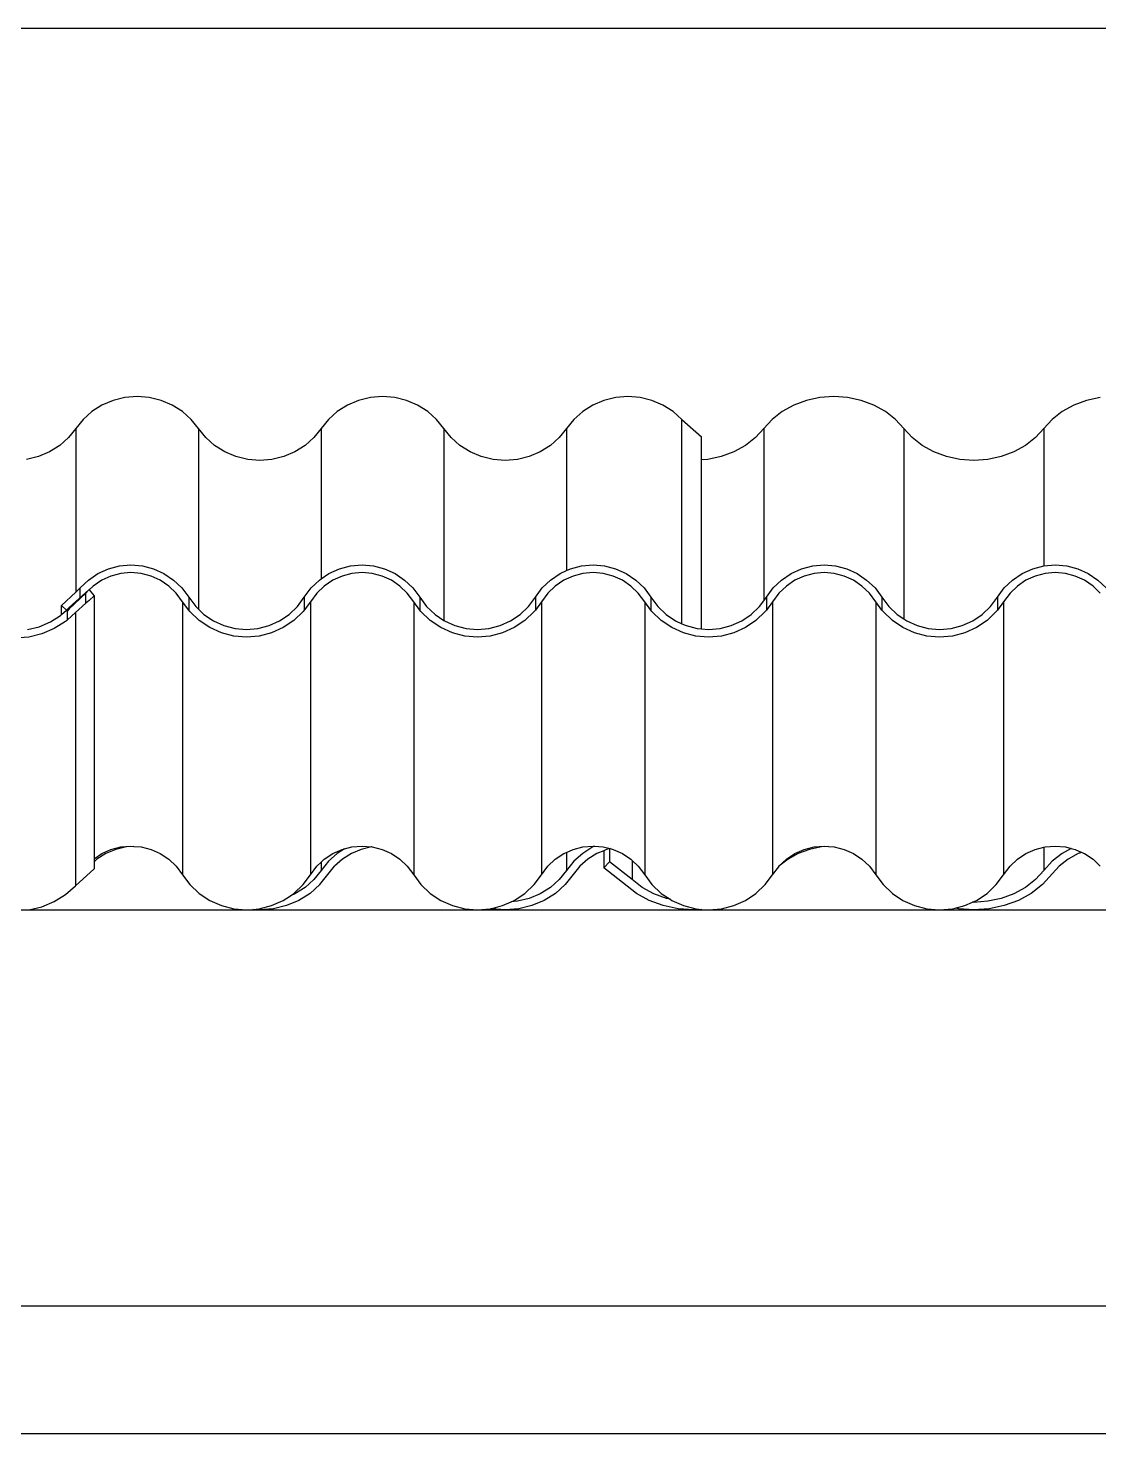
# Model space of a CAD drawing. Header units: millimetres. Extents: x 3212 to 6878, y 1640 to 3386.
# Drawn here: x 3318.463 to 3319.301, y 1648.352 to 1649.452 of the extents above; entities that cross this region are included whole.
import ezdxf

# ---------------------------------------------------------------- set-up
doc = ezdxf.new("R2010")
doc.units = ezdxf.units.MM
doc.header["$LTSCALE"] = 0.8
for name, color, linetype in [('A-PEN-B', 5, 'Continuous'), ('A-PEN-C', 4, 'Continuous'), ('A-PEN-Y', 2, 'Continuous')]:
    doc.layers.add(name, color=color, linetype=linetype)

msp = doc.modelspace()

# ---------------------------------------------------------------- linework, layer by layer
at = {"layer": 'A-PEN-B', "ltscale": 0.05}
for p, q in [((3320.4049, 1648.4516), (3305.2044, 1648.4516)), ((3320.2549, 1648.3516), (3316.7044, 1648.3516))]:
    msp.add_line(p, q, dxfattribs=at)
at = {"layer": 'A-PEN-C', "ltscale": 0.05}
for p, q in [((3318.5295, 1649.1602), (3318.5208, 1649.1566)), ((3318.5388, 1649.1625), (3318.5295, 1649.1602)), ((3318.5483, 1649.1632), (3318.5388, 1649.1625)), ((3318.5578, 1649.1625), (3318.5483, 1649.1632)), ((3318.567, 1649.1602), (3318.5578, 1649.1625)), ((3318.5757, 1649.1566), (3318.567, 1649.1602)), ((3318.7215, 1649.1602), (3318.7128, 1649.1566)), ((3318.7308, 1649.1625), (3318.7215, 1649.1602)), ((3318.7403, 1649.1632), (3318.7308, 1649.1625)), ((3318.7498, 1649.1625), (3318.7403, 1649.1632)), ((3318.759, 1649.1602), (3318.7498, 1649.1625)), ((3318.7677, 1649.1566), (3318.759, 1649.1602)), ((3318.9135, 1649.1602), (3318.9048, 1649.1566)), ((3318.9228, 1649.1625), (3318.9135, 1649.1602)), ((3318.9323, 1649.1632), (3318.9228, 1649.1625)), ((3318.9418, 1649.1625), (3318.9323, 1649.1632)), ((3318.951, 1649.1602), (3318.9418, 1649.1625)), ((3318.9597, 1649.1566), (3318.951, 1649.1602)), ((3319.072, 1649.1602), (3319.062, 1649.1566)), ((3319.0825, 1649.1625), (3319.072, 1649.1602)), ((3319.0934, 1649.1632), (3319.0825, 1649.1625)), ((3319.1042, 1649.1625), (3319.0934, 1649.1632)), ((3319.1148, 1649.1602), (3319.1042, 1649.1625)), ((3319.1247, 1649.1566), (3319.1148, 1649.1602)), ((3319.2911, 1649.1602), (3319.2812, 1649.1566)), ((3319.3017, 1649.1625), (3319.2911, 1649.1602)), ((3318.5129, 1649.1516), (3318.506, 1649.1454)), ((3318.5208, 1649.1566), (3318.5129, 1649.1516)), ((3318.5837, 1649.1516), (3318.5757, 1649.1566)), ((3318.5906, 1649.1454), (3318.5837, 1649.1516)), ((3318.7049, 1649.1516), (3318.698, 1649.1454)), ((3318.7128, 1649.1566), (3318.7049, 1649.1516)), ((3318.7757, 1649.1516), (3318.7677, 1649.1566)), ((3318.7826, 1649.1454), (3318.7757, 1649.1516)), ((3318.8969, 1649.1516), (3318.89, 1649.1454)), ((3318.9048, 1649.1566), (3318.8969, 1649.1516)), ((3318.9676, 1649.1516), (3318.9597, 1649.1566)), ((3318.9746, 1649.1454), (3318.9676, 1649.1516)), ((3319.053, 1649.1516), (3319.0451, 1649.1454)), ((3319.062, 1649.1566), (3319.053, 1649.1516)), ((3319.1338, 1649.1516), (3319.1247, 1649.1566)), ((3319.1416, 1649.1454), (3319.1338, 1649.1516)), ((3319.2721, 1649.1516), (3319.2642, 1649.1454)), ((3319.2812, 1649.1566), (3319.2721, 1649.1516)), ((3318.5003, 1649.1383), (3318.4946, 1649.1311)), ((3318.506, 1649.1454), (3318.5003, 1649.1383)), ((3318.5003, 1649.1383), (3318.5003, 1649.0103)), ((3318.5963, 1649.1383), (3318.5906, 1649.1454)), ((3318.5963, 1649.1383), (3318.5963, 1648.9969)), ((3318.602, 1649.1311), (3318.5963, 1649.1383)), ((3318.6923, 1649.1383), (3318.6866, 1649.1311)), ((3318.698, 1649.1454), (3318.6923, 1649.1383)), ((3318.6923, 1649.1383), (3318.6923, 1649.0206)), ((3318.7883, 1649.1383), (3318.7826, 1649.1454)), ((3318.7883, 1649.1383), (3318.7883, 1648.9881)), ((3318.794, 1649.1311), (3318.7883, 1649.1383)), ((3318.8843, 1649.1383), (3318.8786, 1649.1311)), ((3318.89, 1649.1454), (3318.8843, 1649.1383)), ((3318.8843, 1649.1383), (3318.8843, 1649.0271)), ((3318.9746, 1648.9855), (3318.9746, 1649.1454)), ((3318.9746, 1649.1454), (3318.9899, 1649.1317)), ((3319.0386, 1649.1383), (3319.0321, 1649.1311)), ((3319.0451, 1649.1454), (3319.0386, 1649.1383)), ((3319.0386, 1649.1383), (3319.0386, 1649.0035)), ((3319.1482, 1649.1383), (3319.1416, 1649.1454)), ((3319.1482, 1649.1383), (3319.1482, 1648.9893)), ((3319.1547, 1649.1311), (3319.1482, 1649.1383)), ((3319.2577, 1649.1383), (3319.2512, 1649.1311)), ((3319.2642, 1649.1454), (3319.2577, 1649.1383)), ((3319.2577, 1649.1383), (3319.2577, 1649.0308)), ((3318.4877, 1649.1249), (3318.4797, 1649.1199)), ((3318.4946, 1649.1311), (3318.4877, 1649.1249)), ((3318.6089, 1649.1249), (3318.602, 1649.1311)), ((3318.6168, 1649.1199), (3318.6089, 1649.1249)), ((3318.6797, 1649.1249), (3318.6717, 1649.1199)), ((3318.6866, 1649.1311), (3318.6797, 1649.1249)), ((3318.8009, 1649.1249), (3318.794, 1649.1311)), ((3318.8088, 1649.1199), (3318.8009, 1649.1249)), ((3318.8717, 1649.1249), (3318.8637, 1649.1199)), ((3318.8786, 1649.1311), (3318.8717, 1649.1249)), ((3318.9899, 1649.1137), (3318.9899, 1649.1317)), ((3319.0242, 1649.1249), (3319.0151, 1649.1199)), ((3319.0321, 1649.1311), (3319.0242, 1649.1249)), ((3319.1626, 1649.1249), (3319.1547, 1649.1311)), ((3319.1716, 1649.1199), (3319.1626, 1649.1249)), ((3319.2433, 1649.1249), (3319.2343, 1649.1199)), ((3319.2512, 1649.1311), (3319.2433, 1649.1249)), ((3318.471, 1649.1163), (3318.4618, 1649.114)), ((3318.4797, 1649.1199), (3318.471, 1649.1163)), ((3318.6255, 1649.1163), (3318.6168, 1649.1199)), ((3318.6348, 1649.114), (3318.6255, 1649.1163)), ((3318.6443, 1649.1133), (3318.6348, 1649.114)), ((3318.6538, 1649.114), (3318.6443, 1649.1133)), ((3318.663, 1649.1163), (3318.6538, 1649.114)), ((3318.6717, 1649.1199), (3318.663, 1649.1163)), ((3318.8175, 1649.1163), (3318.8088, 1649.1199)), ((3318.8268, 1649.114), (3318.8175, 1649.1163)), ((3318.8363, 1649.1133), (3318.8268, 1649.114)), ((3318.8458, 1649.114), (3318.8363, 1649.1133)), ((3318.855, 1649.1163), (3318.8458, 1649.114)), ((3318.8637, 1649.1199), (3318.855, 1649.1163)), ((3318.9947, 1649.114), (3318.9899, 1649.1137)), ((3318.9899, 1648.9815), (3318.9899, 1649.1137)), ((3319.0052, 1649.1163), (3318.9947, 1649.114)), ((3319.0151, 1649.1199), (3319.0052, 1649.1163)), ((3319.1815, 1649.1163), (3319.1716, 1649.1199)), ((3319.1921, 1649.114), (3319.1815, 1649.1163)), ((3319.2029, 1649.1133), (3319.1921, 1649.114)), ((3319.2138, 1649.114), (3319.2029, 1649.1133)), ((3319.2243, 1649.1163), (3319.2138, 1649.114)), ((3319.2343, 1649.1199), (3319.2243, 1649.1163)), ((3318.5176, 1649.0248), (3318.5258, 1649.0285)), ((3318.5258, 1649.0285), (3318.5345, 1649.0308)), ((3318.5345, 1649.0308), (3318.5435, 1649.0315)), ((3318.5435, 1649.0255), (3318.5356, 1649.0248)), ((3318.5435, 1649.0315), (3318.5525, 1649.0308)), ((3318.5514, 1649.0248), (3318.5435, 1649.0255)), ((3318.5525, 1649.0308), (3318.5612, 1649.0285)), ((3318.5612, 1649.0285), (3318.5693, 1649.0248)), ((3318.6984, 1649.0248), (3318.7066, 1649.0285)), ((3318.7066, 1649.0285), (3318.7153, 1649.0308)), ((3318.7153, 1649.0308), (3318.7243, 1649.0315)), ((3318.7243, 1649.0255), (3318.7163, 1649.0248)), ((3318.7243, 1649.0315), (3318.7332, 1649.0308)), ((3318.7322, 1649.0248), (3318.7243, 1649.0255)), ((3318.7332, 1649.0308), (3318.7419, 1649.0285)), ((3318.7419, 1649.0285), (3318.7501, 1649.0248)), ((3318.8792, 1649.0248), (3318.8843, 1649.0271)), ((3318.8843, 1649.0271), (3318.8874, 1649.0285)), ((3318.8874, 1649.0285), (3318.8961, 1649.0308)), ((3318.8961, 1649.0308), (3318.9051, 1649.0315)), ((3318.9051, 1649.0255), (3318.8971, 1649.0248)), ((3318.9051, 1649.0315), (3318.914, 1649.0308)), ((3318.913, 1649.0248), (3318.9051, 1649.0255)), ((3318.914, 1649.0308), (3318.9227, 1649.0285)), ((3318.9227, 1649.0285), (3318.9309, 1649.0248)), ((3319.06, 1649.0248), (3319.0682, 1649.0285)), ((3319.0682, 1649.0285), (3319.0769, 1649.0308)), ((3319.0769, 1649.0308), (3319.0858, 1649.0315)), ((3319.0858, 1649.0255), (3319.0779, 1649.0248)), ((3319.0858, 1649.0315), (3319.0948, 1649.0308)), ((3319.0938, 1649.0248), (3319.0858, 1649.0255)), ((3319.0948, 1649.0308), (3319.1035, 1649.0285)), ((3319.1035, 1649.0285), (3319.1117, 1649.0248)), ((3319.2408, 1649.0248), (3319.249, 1649.0285)), ((3319.249, 1649.0285), (3319.2577, 1649.0308)), ((3319.2577, 1649.0308), (3319.2666, 1649.0315)), ((3319.2577, 1649.0308), (3319.2577, 1649.0308)), ((3319.2666, 1649.0255), (3319.2587, 1649.0248)), ((3319.2666, 1649.0315), (3319.2756, 1649.0308)), ((3319.2746, 1649.0248), (3319.2666, 1649.0255)), ((3319.2756, 1649.0308), (3319.2843, 1649.0285)), ((3319.2843, 1649.0285), (3319.2925, 1649.0248)), ((3318.5037, 1649.0135), (3318.5102, 1649.0197)), ((3318.5102, 1649.0197), (3318.5176, 1649.0248)), ((3318.5139, 1649.015), (3318.5107, 1649.012)), ((3318.5206, 1649.0195), (3318.5139, 1649.015)), ((3318.5278, 1649.0228), (3318.5206, 1649.0195)), ((3318.5356, 1649.0248), (3318.5278, 1649.0228)), ((3318.5592, 1649.0228), (3318.5514, 1649.0248)), ((3318.5664, 1649.0195), (3318.5592, 1649.0228)), ((3318.5731, 1649.015), (3318.5664, 1649.0195)), ((3318.5693, 1649.0248), (3318.5768, 1649.0197)), ((3318.5788, 1649.0095), (3318.5731, 1649.015)), ((3318.5768, 1649.0197), (3318.5833, 1649.0135)), ((3318.6845, 1649.0135), (3318.691, 1649.0197)), ((3318.6947, 1649.015), (3318.6889, 1649.0095)), ((3318.691, 1649.0197), (3318.6923, 1649.0206)), ((3318.6923, 1649.0206), (3318.6984, 1649.0248)), ((3318.7013, 1649.0195), (3318.6947, 1649.015)), ((3318.7086, 1649.0228), (3318.7013, 1649.0195)), ((3318.7163, 1649.0248), (3318.7086, 1649.0228)), ((3318.7399, 1649.0228), (3318.7322, 1649.0248)), ((3318.7472, 1649.0195), (3318.7399, 1649.0228)), ((3318.7538, 1649.015), (3318.7472, 1649.0195)), ((3318.7501, 1649.0248), (3318.7576, 1649.0197)), ((3318.7596, 1649.0095), (3318.7538, 1649.015)), ((3318.7576, 1649.0197), (3318.7641, 1649.0135)), ((3318.8652, 1649.0135), (3318.8717, 1649.0197)), ((3318.8755, 1649.015), (3318.8697, 1649.0095)), ((3318.8717, 1649.0197), (3318.8792, 1649.0248)), ((3318.8821, 1649.0195), (3318.8755, 1649.015)), ((3318.8894, 1649.0228), (3318.8821, 1649.0195)), ((3318.8971, 1649.0248), (3318.8894, 1649.0228)), ((3318.9207, 1649.0228), (3318.913, 1649.0248)), ((3318.928, 1649.0195), (3318.9207, 1649.0228)), ((3318.9346, 1649.015), (3318.928, 1649.0195)), ((3318.9309, 1649.0248), (3318.9384, 1649.0197)), ((3318.9404, 1649.0095), (3318.9346, 1649.015)), ((3318.9384, 1649.0197), (3318.9449, 1649.0135)), ((3319.046, 1649.0135), (3319.0525, 1649.0197)), ((3319.0563, 1649.015), (3319.0505, 1649.0095)), ((3319.0525, 1649.0197), (3319.06, 1649.0248)), ((3319.0629, 1649.0195), (3319.0563, 1649.015)), ((3319.0702, 1649.0228), (3319.0629, 1649.0195)), ((3319.0779, 1649.0248), (3319.0702, 1649.0228)), ((3319.1015, 1649.0228), (3319.0938, 1649.0248)), ((3319.1088, 1649.0195), (3319.1015, 1649.0228)), ((3319.1154, 1649.015), (3319.1088, 1649.0195)), ((3319.1117, 1649.0248), (3319.1191, 1649.0197)), ((3319.1212, 1649.0095), (3319.1154, 1649.015)), ((3319.1191, 1649.0197), (3319.1257, 1649.0135)), ((3319.2268, 1649.0135), (3319.2333, 1649.0197)), ((3319.2371, 1649.015), (3319.2313, 1649.0095)), ((3319.2333, 1649.0197), (3319.2408, 1649.0248)), ((3319.2437, 1649.0195), (3319.2371, 1649.015)), ((3319.2509, 1649.0228), (3319.2437, 1649.0195)), ((3319.2587, 1649.0248), (3319.2509, 1649.0228)), ((3319.2823, 1649.0228), (3319.2746, 1649.0248)), ((3319.2895, 1649.0195), (3319.2823, 1649.0228)), ((3319.2962, 1649.015), (3319.2895, 1649.0195)), ((3319.2925, 1649.0248), (3319.2999, 1649.0197)), ((3319.3019, 1649.0095), (3319.2962, 1649.015)), ((3319.2999, 1649.0197), (3319.3064, 1649.0135)), ((3318.4892, 1648.9997), (3318.5003, 1649.0103)), ((3318.4952, 1648.9982), (3318.5106, 1649.0119)), ((3318.5082, 1649.0095), (3318.4952, 1648.9972)), ((3318.5003, 1649.0103), (3318.5037, 1649.0135)), ((3318.5037, 1649.0058), (3318.5037, 1649.0135)), ((3318.5106, 1649.0119), (3318.5082, 1649.0095)), ((3318.5082, 1649.0015), (3318.5082, 1649.0095)), ((3318.5107, 1649.0038), (3318.5082, 1649.0015)), ((3318.5106, 1649.012), (3318.5106, 1649.0119)), ((3318.5106, 1649.0119), (3318.5107, 1649.012)), ((3318.5107, 1649.012), (3318.5146, 1649.0073)), ((3318.5146, 1649.0073), (3318.5107, 1649.0038)), ((3318.5146, 1649.0073), (3318.5146, 1648.8016)), ((3318.5839, 1649.0027), (3318.5788, 1649.0095)), ((3318.5833, 1649.0135), (3318.5887, 1649.0063)), ((3318.5887, 1649.0063), (3318.5941, 1648.999)), ((3318.5887, 1649.0063), (3318.5887, 1648.9962)), ((3318.6737, 1648.999), (3318.6791, 1649.0063)), ((3318.6791, 1649.0063), (3318.6845, 1649.0135)), ((3318.6791, 1649.0063), (3318.6791, 1648.9962)), ((3318.6889, 1649.0095), (3318.6839, 1649.0027)), ((3318.7647, 1649.0027), (3318.7596, 1649.0095)), ((3318.7641, 1649.0135), (3318.7695, 1649.0063)), ((3318.7695, 1649.0063), (3318.7748, 1648.999)), ((3318.7695, 1649.0063), (3318.7695, 1648.9962)), ((3318.8545, 1648.999), (3318.8599, 1649.0063)), ((3318.8599, 1649.0063), (3318.8652, 1649.0135)), ((3318.8599, 1649.0063), (3318.8599, 1648.9962)), ((3318.8697, 1649.0095), (3318.8646, 1649.0027)), ((3318.9455, 1649.0027), (3318.9404, 1649.0095)), ((3318.9449, 1649.0135), (3318.9502, 1649.0063)), ((3318.9502, 1649.0063), (3318.9556, 1648.999)), ((3318.9502, 1649.0063), (3318.9502, 1648.9962)), ((3319.0353, 1648.999), (3319.0386, 1649.0035)), ((3319.0386, 1649.0035), (3319.0406, 1649.0063)), ((3319.0406, 1649.0063), (3319.046, 1649.0135)), ((3319.0406, 1649.0063), (3319.0406, 1648.9962)), ((3319.0505, 1649.0095), (3319.0454, 1649.0027)), ((3319.1262, 1649.0027), (3319.1212, 1649.0095)), ((3319.1257, 1649.0135), (3319.131, 1649.0063)), ((3319.131, 1649.0063), (3319.1364, 1648.999)), ((3319.131, 1649.0063), (3319.131, 1648.9962)), ((3319.216, 1648.999), (3319.2214, 1649.0063)), ((3319.2214, 1649.0063), (3319.2268, 1649.0135)), ((3319.2214, 1649.0063), (3319.2214, 1648.9962)), ((3319.2313, 1649.0095), (3319.2262, 1649.0027)), ((3318.4883, 1648.992), (3318.4892, 1648.9927)), ((3318.4892, 1648.9927), (3318.4892, 1648.9997)), ((3318.4931, 1648.9962), (3318.4892, 1648.9997)), ((3318.4892, 1648.9927), (3318.4931, 1648.9962)), ((3318.4931, 1648.9962), (3318.4952, 1648.9982)), ((3318.4937, 1648.9957), (3318.4931, 1648.9962)), ((3318.4952, 1648.9972), (3318.4937, 1648.9957)), ((3318.4937, 1648.9885), (3318.4937, 1648.9957)), ((3318.5, 1648.9942), (3318.4937, 1648.9885)), ((3318.4952, 1648.9982), (3318.4952, 1648.9972)), ((3318.5082, 1649.0015), (3318.5, 1648.9942)), ((3318.5, 1648.9942), (3318.5, 1648.7805)), ((3318.5839, 1649.0027), (3318.5839, 1648.789)), ((3318.5887, 1648.9962), (3318.5839, 1649.0027)), ((3318.5896, 1648.995), (3318.5887, 1648.9962)), ((3318.5968, 1648.9881), (3318.5896, 1648.995)), ((3318.5941, 1648.999), (3318.5963, 1648.9969)), ((3318.5963, 1648.9969), (3318.6006, 1648.9928)), ((3318.6006, 1648.9928), (3318.608, 1648.9878)), ((3318.6597, 1648.9878), (3318.6672, 1648.9928)), ((3318.6672, 1648.9928), (3318.6737, 1648.999)), ((3318.6782, 1648.995), (3318.6709, 1648.9881)), ((3318.6791, 1648.9962), (3318.6782, 1648.995)), ((3318.6839, 1649.0027), (3318.6791, 1648.9962)), ((3318.6839, 1649.0027), (3318.6839, 1648.789)), ((3318.7647, 1649.0027), (3318.7647, 1648.789)), ((3318.7695, 1648.9962), (3318.7647, 1649.0027)), ((3318.7704, 1648.995), (3318.7695, 1648.9962)), ((3318.7776, 1648.9881), (3318.7704, 1648.995)), ((3318.7748, 1648.999), (3318.7814, 1648.9928)), ((3318.7814, 1648.9928), (3318.7883, 1648.9881)), ((3318.8405, 1648.9878), (3318.848, 1648.9928)), ((3318.848, 1648.9928), (3318.8545, 1648.999)), ((3318.859, 1648.995), (3318.8517, 1648.9881)), ((3318.8599, 1648.9962), (3318.859, 1648.995)), ((3318.8646, 1649.0027), (3318.8599, 1648.9962)), ((3318.8646, 1649.0027), (3318.8646, 1648.789)), ((3318.9455, 1649.0027), (3318.9455, 1648.789)), ((3318.9502, 1648.9962), (3318.9455, 1649.0027)), ((3318.9511, 1648.995), (3318.9502, 1648.9962)), ((3318.9584, 1648.9881), (3318.9511, 1648.995)), ((3318.9556, 1648.999), (3318.9621, 1648.9928)), ((3318.9621, 1648.9928), (3318.9696, 1648.9878)), ((3319.0213, 1648.9878), (3319.0288, 1648.9928)), ((3319.0288, 1648.9928), (3319.0353, 1648.999)), ((3319.0397, 1648.995), (3319.0325, 1648.9881)), ((3319.0406, 1648.9962), (3319.0397, 1648.995)), ((3319.0454, 1649.0027), (3319.0406, 1648.9962)), ((3319.0454, 1649.0027), (3319.0454, 1648.789)), ((3319.1262, 1649.0027), (3319.1262, 1648.789)), ((3319.131, 1648.9962), (3319.1262, 1649.0027)), ((3319.1319, 1648.995), (3319.131, 1648.9962)), ((3319.1392, 1648.9881), (3319.1319, 1648.995)), ((3319.1364, 1648.999), (3319.1429, 1648.9928)), ((3319.1429, 1648.9928), (3319.1482, 1648.9893)), ((3319.2021, 1648.9878), (3319.2095, 1648.9928)), ((3319.2095, 1648.9928), (3319.216, 1648.999)), ((3319.2205, 1648.995), (3319.2133, 1648.9881)), ((3319.2214, 1648.9962), (3319.2205, 1648.995)), ((3319.2262, 1649.0027), (3319.2214, 1648.9962)), ((3319.2262, 1649.0027), (3319.2262, 1648.789)), ((3318.4625, 1648.981), (3318.4717, 1648.9832)), ((3318.4717, 1648.9832), (3318.4804, 1648.9869)), ((3318.4835, 1648.9817), (3318.4738, 1648.9775)), ((3318.4804, 1648.9869), (3318.4883, 1648.992)), ((3318.4923, 1648.9873), (3318.4835, 1648.9817)), ((3318.4931, 1648.9879), (3318.4923, 1648.9873)), ((3318.4937, 1648.9885), (3318.4931, 1648.9879)), ((3318.6051, 1648.9825), (3318.5968, 1648.9881)), ((3318.6142, 1648.9784), (3318.6051, 1648.9825)), ((3318.608, 1648.9878), (3318.6162, 1648.9841)), ((3318.6162, 1648.9841), (3318.6249, 1648.9818)), ((3318.6249, 1648.9818), (3318.6339, 1648.981)), ((3318.6339, 1648.981), (3318.6428, 1648.9818)), ((3318.6428, 1648.9818), (3318.6515, 1648.9841)), ((3318.6515, 1648.9841), (3318.6597, 1648.9878)), ((3318.6626, 1648.9825), (3318.6535, 1648.9784)), ((3318.6709, 1648.9881), (3318.6626, 1648.9825)), ((3318.7859, 1648.9825), (3318.7776, 1648.9881)), ((3318.795, 1648.9784), (3318.7859, 1648.9825)), ((3318.7883, 1648.9881), (3318.7888, 1648.9878)), ((3318.7888, 1648.9878), (3318.797, 1648.9841)), ((3318.797, 1648.9841), (3318.8057, 1648.9818)), ((3318.8057, 1648.9818), (3318.8147, 1648.981)), ((3318.8147, 1648.981), (3318.8236, 1648.9818)), ((3318.8236, 1648.9818), (3318.8323, 1648.9841)), ((3318.8323, 1648.9841), (3318.8405, 1648.9878)), ((3318.8434, 1648.9825), (3318.8343, 1648.9784)), ((3318.8517, 1648.9881), (3318.8434, 1648.9825)), ((3318.9667, 1648.9825), (3318.9584, 1648.9881)), ((3318.9758, 1648.9784), (3318.9667, 1648.9825)), ((3318.9696, 1648.9878), (3318.9746, 1648.9855)), ((3318.9746, 1648.9855), (3318.9778, 1648.9841)), ((3318.9778, 1648.9841), (3318.9865, 1648.9818)), ((3318.9865, 1648.9818), (3318.9899, 1648.9815)), ((3318.9899, 1648.9815), (3318.9954, 1648.981)), ((3318.9954, 1648.981), (3319.0044, 1648.9818)), ((3319.0044, 1648.9818), (3319.0131, 1648.9841)), ((3319.0131, 1648.9841), (3319.0213, 1648.9878)), ((3319.0242, 1648.9825), (3319.0151, 1648.9784)), ((3319.0325, 1648.9881), (3319.0242, 1648.9825)), ((3319.1475, 1648.9825), (3319.1392, 1648.9881)), ((3319.1566, 1648.9784), (3319.1475, 1648.9825)), ((3319.1482, 1648.9893), (3319.1504, 1648.9878)), ((3319.1504, 1648.9878), (3319.1586, 1648.9841)), ((3319.1586, 1648.9841), (3319.1673, 1648.9818)), ((3319.1673, 1648.9818), (3319.1762, 1648.981)), ((3319.1762, 1648.981), (3319.1852, 1648.9818)), ((3319.1852, 1648.9818), (3319.1939, 1648.9841)), ((3319.1939, 1648.9841), (3319.2021, 1648.9878)), ((3319.205, 1648.9825), (3319.1959, 1648.9784)), ((3319.2133, 1648.9881), (3319.205, 1648.9825)), ((3318.4635, 1648.975), (3318.453, 1648.9742)), ((3318.4738, 1648.9775), (3318.4635, 1648.975)), ((3318.6239, 1648.9759), (3318.6142, 1648.9784)), ((3318.6339, 1648.975), (3318.6239, 1648.9759)), ((3318.6439, 1648.9759), (3318.6339, 1648.975)), ((3318.6535, 1648.9784), (3318.6439, 1648.9759)), ((3318.8047, 1648.9759), (3318.795, 1648.9784)), ((3318.8147, 1648.975), (3318.8047, 1648.9759)), ((3318.8246, 1648.9759), (3318.8147, 1648.975)), ((3318.8343, 1648.9784), (3318.8246, 1648.9759)), ((3318.9855, 1648.9759), (3318.9758, 1648.9784)), ((3318.9954, 1648.975), (3318.9855, 1648.9759)), ((3319.0054, 1648.9759), (3318.9954, 1648.975)), ((3319.0151, 1648.9784), (3319.0054, 1648.9759)), ((3319.1663, 1648.9759), (3319.1566, 1648.9784)), ((3319.1762, 1648.975), (3319.1663, 1648.9759)), ((3319.1862, 1648.9759), (3319.1762, 1648.975)), ((3319.1959, 1648.9784), (3319.1862, 1648.9759)), ((3318.5146, 1648.8016), (3318.5206, 1648.8056)), ((3318.5239, 1648.8056), (3318.5169, 1648.8012)), ((3318.5206, 1648.8056), (3318.5278, 1648.8089)), ((3318.5317, 1648.8089), (3318.5239, 1648.8056)), ((3318.5278, 1648.8089), (3318.5356, 1648.8109)), ((3318.5399, 1648.8109), (3318.5317, 1648.8089)), ((3318.5356, 1648.8109), (3318.5435, 1648.8115)), ((3318.5458, 1648.8113), (3318.5399, 1648.8109)), ((3318.5435, 1648.8115), (3318.5458, 1648.8113)), ((3318.5458, 1648.8113), (3318.5514, 1648.8109)), ((3318.5514, 1648.8109), (3318.5592, 1648.8089)), ((3318.5592, 1648.8089), (3318.5664, 1648.8056)), ((3318.5664, 1648.8056), (3318.5731, 1648.8012)), ((3318.6947, 1648.8012), (3318.7013, 1648.8056)), ((3318.7049, 1648.8058), (3318.698, 1648.7997)), ((3318.7013, 1648.8056), (3318.7086, 1648.8089)), ((3318.7105, 1648.8093), (3318.7049, 1648.8058)), ((3318.7086, 1648.8089), (3318.7105, 1648.8093)), ((3318.7159, 1648.8056), (3318.7089, 1648.8012)), ((3318.7105, 1648.8093), (3318.7163, 1648.8109)), ((3318.7236, 1648.8089), (3318.7159, 1648.8056)), ((3318.7163, 1648.8109), (3318.7243, 1648.8115)), ((3318.7318, 1648.8109), (3318.7236, 1648.8089)), ((3318.7243, 1648.8115), (3318.732, 1648.8109)), ((3318.732, 1648.8109), (3318.7318, 1648.8109)), ((3318.732, 1648.8109), (3318.7322, 1648.8109)), ((3318.7322, 1648.8109), (3318.7399, 1648.8089)), ((3318.7399, 1648.8089), (3318.7472, 1648.8056)), ((3318.7472, 1648.8056), (3318.7538, 1648.8012)), ((3318.8755, 1648.8012), (3318.8821, 1648.8056)), ((3318.8821, 1648.8056), (3318.8843, 1648.8066)), ((3318.8843, 1648.8066), (3318.8894, 1648.8089)), ((3318.8843, 1648.8066), (3318.8843, 1648.7925)), ((3318.8894, 1648.8089), (3318.8971, 1648.8109)), ((3318.8969, 1648.8058), (3318.89, 1648.7997)), ((3318.9048, 1648.8108), (3318.8969, 1648.8058)), ((3318.8971, 1648.8109), (3318.9051, 1648.8115)), ((3318.9079, 1648.8056), (3318.9009, 1648.8012)), ((3318.9062, 1648.8114), (3318.9048, 1648.8108)), ((3318.9051, 1648.8115), (3318.9062, 1648.8114)), ((3318.9062, 1648.8114), (3318.913, 1648.8109)), ((3318.9134, 1648.8079), (3318.9079, 1648.8056)), ((3318.913, 1648.8109), (3318.9183, 1648.8095)), ((3318.9156, 1648.8089), (3318.9134, 1648.8079)), ((3318.9134, 1648.8079), (3318.9134, 1648.7944)), ((3318.918, 1648.8094), (3318.9156, 1648.8089)), ((3318.9183, 1648.8095), (3318.918, 1648.8094)), ((3318.918, 1648.8094), (3318.918, 1648.7991)), ((3318.9183, 1648.8095), (3318.9207, 1648.8089)), ((3318.9207, 1648.8089), (3318.928, 1648.8056)), ((3318.928, 1648.8056), (3318.9346, 1648.8012)), ((3319.0563, 1648.8012), (3319.0629, 1648.8056)), ((3319.0656, 1648.8056), (3319.0576, 1648.8012)), ((3319.0629, 1648.8056), (3319.0702, 1648.8089)), ((3319.0744, 1648.8089), (3319.0656, 1648.8056)), ((3319.0702, 1648.8089), (3319.0779, 1648.8109)), ((3319.0837, 1648.8109), (3319.0744, 1648.8089)), ((3319.0779, 1648.8109), (3319.0858, 1648.8115)), ((3319.0892, 1648.8112), (3319.0837, 1648.8109)), ((3319.0858, 1648.8115), (3319.0892, 1648.8112)), ((3319.0892, 1648.8112), (3319.0938, 1648.8109)), ((3319.0938, 1648.8109), (3319.1015, 1648.8089)), ((3319.1015, 1648.8089), (3319.1088, 1648.8056)), ((3319.1088, 1648.8056), (3319.1154, 1648.8012)), ((3319.2371, 1648.8012), (3319.2437, 1648.8056)), ((3319.2437, 1648.8056), (3319.2509, 1648.8089)), ((3319.2509, 1648.8089), (3319.2577, 1648.8106)), ((3319.2577, 1648.8106), (3319.2587, 1648.8109)), ((3319.2577, 1648.8106), (3319.2577, 1648.7925)), ((3319.2587, 1648.8109), (3319.2666, 1648.8115)), ((3319.2721, 1648.8058), (3319.2642, 1648.7997)), ((3319.2666, 1648.8115), (3319.2746, 1648.8109)), ((3319.2791, 1648.8097), (3319.2721, 1648.8058)), ((3319.2746, 1648.8109), (3319.2791, 1648.8097)), ((3319.2847, 1648.8056), (3319.2767, 1648.8012)), ((3319.2791, 1648.8097), (3319.2823, 1648.8089)), ((3319.2823, 1648.8089), (3319.2874, 1648.8066)), ((3319.2874, 1648.8066), (3319.2847, 1648.8056)), ((3319.2874, 1648.8066), (3319.2895, 1648.8056)), ((3319.2895, 1648.8056), (3319.2962, 1648.8012)), ((3318.5146, 1648.8016), (3318.5146, 1648.7992)), ((3318.5169, 1648.8012), (3318.5146, 1648.7992)), ((3318.5146, 1648.7992), (3318.5146, 1648.7936)), ((3318.5731, 1648.8012), (3318.5788, 1648.7957)), ((3318.5788, 1648.7957), (3318.5839, 1648.789)), ((3318.6839, 1648.789), (3318.6889, 1648.7957)), ((3318.6889, 1648.7957), (3318.6923, 1648.7989)), ((3318.6913, 1648.7814), (3318.7028, 1648.7957)), ((3318.6923, 1648.7989), (3318.6947, 1648.8012)), ((3318.698, 1648.7997), (3318.6923, 1648.7925)), ((3318.6923, 1648.7989), (3318.6923, 1648.7925)), ((3318.7089, 1648.8012), (3318.7028, 1648.7957)), ((3318.7538, 1648.8012), (3318.7596, 1648.7957)), ((3318.7596, 1648.7957), (3318.7647, 1648.789)), ((3318.8646, 1648.789), (3318.8697, 1648.7957)), ((3318.8697, 1648.7957), (3318.8755, 1648.8012)), ((3318.8947, 1648.7957), (3318.8833, 1648.7814)), ((3318.89, 1648.7997), (3318.8843, 1648.7925)), ((3318.9009, 1648.8012), (3318.8947, 1648.7957)), ((3318.918, 1648.7991), (3318.9134, 1648.7944)), ((3318.9389, 1648.7745), (3318.9134, 1648.7944)), ((3318.9355, 1648.7853), (3318.918, 1648.7991)), ((3318.9346, 1648.8012), (3318.9355, 1648.8003)), ((3318.9355, 1648.8003), (3318.9355, 1648.7853)), ((3318.9355, 1648.8003), (3318.9404, 1648.7957)), ((3318.9404, 1648.7957), (3318.9455, 1648.789)), ((3319.0454, 1648.789), (3319.0503, 1648.7954)), ((3319.0505, 1648.7957), (3319.0503, 1648.7954)), ((3319.0503, 1648.7954), (3319.0505, 1648.7957)), ((3319.0505, 1648.7957), (3319.0563, 1648.8012)), ((3319.0576, 1648.8012), (3319.0505, 1648.7957)), ((3319.1154, 1648.8012), (3319.1212, 1648.7957)), ((3319.1212, 1648.7957), (3319.1262, 1648.789)), ((3319.2262, 1648.789), (3319.2313, 1648.7957)), ((3319.2313, 1648.7957), (3319.2371, 1648.8012)), ((3319.2697, 1648.7957), (3319.2567, 1648.7814)), ((3319.2642, 1648.7997), (3319.2577, 1648.7925)), ((3319.2767, 1648.8012), (3319.2697, 1648.7957)), ((3319.2962, 1648.8012), (3319.3019, 1648.7957)), ((3318.5146, 1648.7936), (3318.5, 1648.7805)), ((3318.5839, 1648.789), (3318.5896, 1648.7814)), ((3318.6782, 1648.7814), (3318.6839, 1648.789)), ((3318.6866, 1648.7853), (3318.6797, 1648.7792)), ((3318.6923, 1648.7925), (3318.6866, 1648.7853)), ((3318.7647, 1648.789), (3318.7704, 1648.7814)), ((3318.859, 1648.7814), (3318.8646, 1648.789)), ((3318.8786, 1648.7853), (3318.8717, 1648.7792)), ((3318.8843, 1648.7925), (3318.8786, 1648.7853)), ((3318.9434, 1648.7792), (3318.9355, 1648.7853)), ((3318.9455, 1648.789), (3318.9511, 1648.7814)), ((3319.0397, 1648.7814), (3319.0454, 1648.789)), ((3319.1262, 1648.789), (3319.1319, 1648.7814)), ((3319.2205, 1648.7814), (3319.2262, 1648.789)), ((3319.2512, 1648.7853), (3319.2433, 1648.7792)), ((3319.2577, 1648.7925), (3319.2512, 1648.7853)), ((3318.4835, 1648.7681), (3318.4923, 1648.7737)), ((3318.4923, 1648.7737), (3318.5, 1648.7805)), ((3318.5896, 1648.7814), (3318.5968, 1648.7745)), ((3318.5968, 1648.7745), (3318.6051, 1648.769)), ((3318.6626, 1648.769), (3318.6683, 1648.7727)), ((3318.6683, 1648.7727), (3318.6709, 1648.7745)), ((3318.6717, 1648.7742), (3318.6683, 1648.7727)), ((3318.6709, 1648.7745), (3318.6782, 1648.7814)), ((3318.6797, 1648.7792), (3318.6717, 1648.7742)), ((3318.6836, 1648.7745), (3318.6748, 1648.769)), ((3318.6913, 1648.7814), (3318.6836, 1648.7745)), ((3318.7704, 1648.7814), (3318.7776, 1648.7745)), ((3318.7776, 1648.7745), (3318.7859, 1648.769)), ((3318.8434, 1648.769), (3318.8517, 1648.7745)), ((3318.8517, 1648.7745), (3318.859, 1648.7814)), ((3318.8637, 1648.7742), (3318.855, 1648.7705)), ((3318.8717, 1648.7792), (3318.8637, 1648.7742)), ((3318.8756, 1648.7745), (3318.8668, 1648.769)), ((3318.8833, 1648.7814), (3318.8756, 1648.7745)), ((3318.9489, 1648.769), (3318.9389, 1648.7745)), ((3318.9525, 1648.7742), (3318.9434, 1648.7792)), ((3318.9511, 1648.7814), (3318.9584, 1648.7745)), ((3318.9624, 1648.7705), (3318.9525, 1648.7742)), ((3318.9584, 1648.7745), (3318.9653, 1648.7699)), ((3319.0242, 1648.769), (3319.0325, 1648.7745)), ((3319.0325, 1648.7745), (3319.0397, 1648.7814)), ((3319.1319, 1648.7814), (3319.1392, 1648.7745)), ((3319.1392, 1648.7745), (3319.1475, 1648.769)), ((3319.205, 1648.769), (3319.2133, 1648.7745)), ((3319.2133, 1648.7745), (3319.2205, 1648.7814)), ((3319.2343, 1648.7742), (3319.2243, 1648.7705)), ((3319.2433, 1648.7792), (3319.2343, 1648.7742)), ((3319.2479, 1648.7745), (3319.2378, 1648.769)), ((3319.2567, 1648.7814), (3319.2479, 1648.7745)), ((3318.4424, 1648.7616), (3318.4635, 1648.7616)), ((3318.4635, 1648.7616), (3318.4738, 1648.7641)), ((3318.4635, 1648.7616), (3318.6339, 1648.7616)), ((3318.4738, 1648.7641), (3318.4835, 1648.7681)), ((3318.6051, 1648.769), (3318.6142, 1648.7649)), ((3318.6142, 1648.7649), (3318.6239, 1648.7624)), ((3318.6239, 1648.7624), (3318.6339, 1648.7616)), ((3318.6339, 1648.7616), (3318.6389, 1648.762)), ((3318.6339, 1648.7616), (3318.6443, 1648.7616)), ((3318.6389, 1648.762), (3318.6439, 1648.7624)), ((3318.6443, 1648.7616), (3318.6389, 1648.762)), ((3318.6439, 1648.7624), (3318.6535, 1648.7649)), ((3318.6549, 1648.7624), (3318.6443, 1648.7616)), ((3318.6443, 1648.7616), (3318.8147, 1648.7616)), ((3318.6535, 1648.7649), (3318.6626, 1648.769)), ((3318.6651, 1648.7649), (3318.6549, 1648.7624)), ((3318.6748, 1648.769), (3318.6651, 1648.7649)), ((3318.7859, 1648.769), (3318.795, 1648.7649)), ((3318.795, 1648.7649), (3318.8047, 1648.7624)), ((3318.8047, 1648.7624), (3318.8147, 1648.7616)), ((3318.8147, 1648.7616), (3318.8246, 1648.7624)), ((3318.8147, 1648.7616), (3318.8363, 1648.7616)), ((3318.8246, 1648.7624), (3318.8251, 1648.7625)), ((3318.8251, 1648.7625), (3318.8343, 1648.7649)), ((3318.8257, 1648.7624), (3318.8251, 1648.7625)), ((3318.8363, 1648.7616), (3318.8257, 1648.7624)), ((3318.8343, 1648.7649), (3318.841, 1648.7679)), ((3318.8469, 1648.7624), (3318.8363, 1648.7616)), ((3318.8363, 1648.7616), (3318.9838, 1648.7616)), ((3318.841, 1648.7679), (3318.8434, 1648.769)), ((3318.8458, 1648.7683), (3318.841, 1648.7679)), ((3318.855, 1648.7705), (3318.8458, 1648.7683)), ((3318.8571, 1648.7649), (3318.8469, 1648.7624)), ((3318.8668, 1648.769), (3318.8571, 1648.7649)), ((3318.96, 1648.7649), (3318.9489, 1648.769)), ((3318.9717, 1648.7624), (3318.96, 1648.7649)), ((3318.9653, 1648.7699), (3318.9624, 1648.7705)), ((3318.9653, 1648.7699), (3318.9667, 1648.769)), ((3318.9667, 1648.769), (3318.9758, 1648.7649)), ((3318.9838, 1648.7616), (3318.9717, 1648.7624)), ((3318.9758, 1648.7649), (3318.9855, 1648.7624)), ((3318.9902, 1648.762), (3318.9838, 1648.7616)), ((3318.9838, 1648.7616), (3318.9954, 1648.7616)), ((3318.9855, 1648.7624), (3318.9902, 1648.762)), ((3318.9902, 1648.762), (3318.9954, 1648.7616)), ((3318.9954, 1648.7616), (3319.0054, 1648.7624)), ((3318.9954, 1648.7616), (3319.1762, 1648.7616)), ((3319.0054, 1648.7624), (3319.0151, 1648.7649)), ((3319.0151, 1648.7649), (3319.0242, 1648.769)), ((3319.1475, 1648.769), (3319.1566, 1648.7649)), ((3319.1566, 1648.7649), (3319.1663, 1648.7624)), ((3319.1663, 1648.7624), (3319.1762, 1648.7616)), ((3319.1762, 1648.7616), (3319.1862, 1648.7624)), ((3319.1762, 1648.7616), (3319.2029, 1648.7616)), ((3319.1862, 1648.7624), (3319.1883, 1648.763)), ((3319.1883, 1648.763), (3319.1959, 1648.7649)), ((3319.1909, 1648.7624), (3319.1883, 1648.763)), ((3319.2029, 1648.7616), (3319.1909, 1648.7624)), ((3319.1959, 1648.7649), (3319.2019, 1648.7676)), ((3319.2019, 1648.7676), (3319.205, 1648.769)), ((3319.2029, 1648.7675), (3319.2019, 1648.7676)), ((3319.2138, 1648.7683), (3319.2029, 1648.7675)), ((3319.215, 1648.7624), (3319.2029, 1648.7616)), ((3319.2029, 1648.7616), (3319.357, 1648.7616)), ((3319.2243, 1648.7705), (3319.2138, 1648.7683)), ((3319.2268, 1648.7649), (3319.215, 1648.7624)), ((3319.2378, 1648.769), (3319.2268, 1648.7649))]:
    msp.add_line(p, q, dxfattribs=at)
at = {"layer": 'A-PEN-Y', "ltscale": 0.05}
msp.add_line((3314.4544, 1649.4516), (3320.2549, 1649.4516), dxfattribs=at)

doc.saveas('drawing.dxf')
